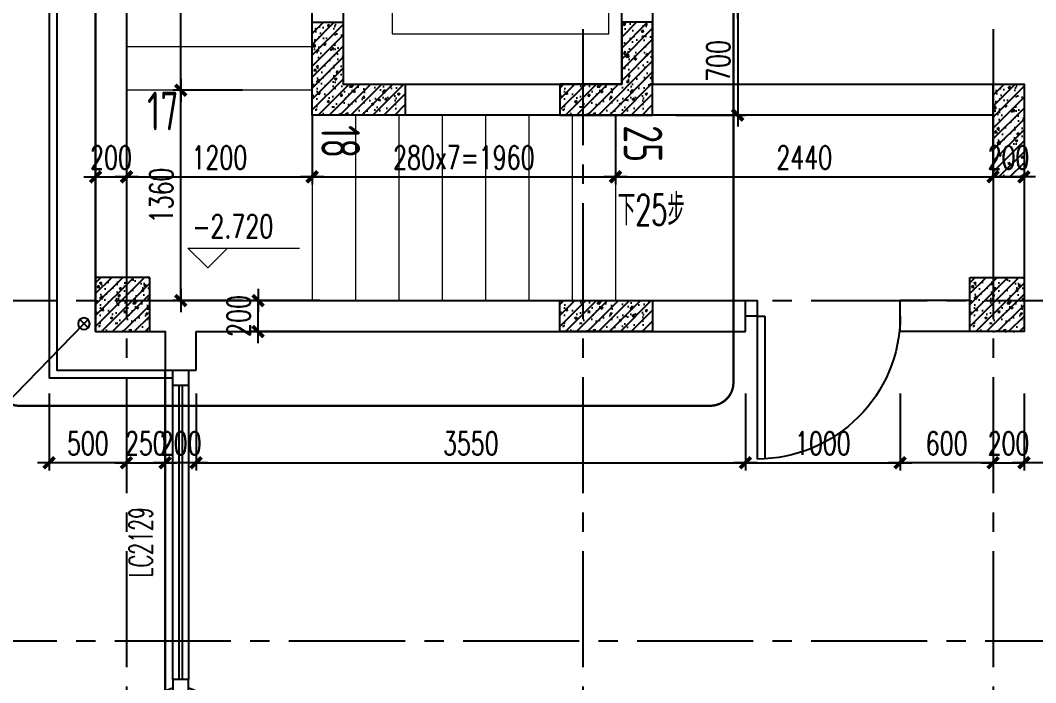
# Model space of a CAD drawing. Extents: x -395226 to -176901, y -140672 to 68263.
# Drawn here: x -328906 to -322344, y 45049 to 49332 of the extents above; entities that cross this region are included whole.
import ezdxf
from ezdxf.enums import TextEntityAlignment as Align

# ---------------------------------------------------------------- set-up
doc = ezdxf.new("R2010")
doc.units = 0
doc.header["$LTSCALE"] = 1000
doc.header["$MEASUREMENT"] = 0
for name, pattern in [('ACAD_ISO08W100', [36, 24, -3, 6, -3]), ('HIDDEN', [0.375, 0.25, -0.125]), ('Plans$0$CENTER2', [1.125, 0.75, -0.125, 0.125, -0.125])]:
    doc.linetypes.add(name, pattern=pattern)
doc.layers.get('0').update_dxf_attribs({"linetype": 'CONTINUOUS'})
doc.layers.get('Defpoints').update_dxf_attribs({"linetype": 'CONTINUOUS'})
for name, color, linetype in [('A-COLUMN', 1, 'CONTINUOUS'), ('A-COLUMN-hatch', 252, 'CONTINUOUS'), ('A-DIM', 201, 'CONTINUOUS'), ('A-DOTE', 8, 'ACAD_ISO08W100'), ('A-FIN-GRAN', 34, 'CONTINUOUS'), ('A-LINE', 8, 'CONTINUOUS'), ('A-NOTE', 150, 'CONTINUOUS'), ('A-RAIN', 6, 'CONTINUOUS'), ('A-TEXT-CN', 31, 'CONTINUOUS'), ('A-WALL', 2, 'CONTINUOUS'), ('A-WINDOW', 4, 'CONTINUOUS'), ('A-WINDOW-TEXT', 93, 'CONTINUOUS'), ('Plans$0$Grid', 9, 'Plans$0$CENTER2')]:
    doc.layers.add(name, color=color, linetype=linetype)
doc.layers.add('A-LEVEL', color=135, linetype='CONTINUOUS', lineweight=0)
doc.layers.add('A-STAIR', color=30, linetype='CONTINUOUS', lineweight=0)
doc.styles.add('_HZTXT', font='tjromans.shx', dxfattribs={"width": 0.7, "bigfont": 'tjhztxt.shx'})
doc.styles.add('DIM_FONT', font='SIMPLEX', dxfattribs={"width": 0.7, "bigfont": 'GBCBIG'})
doc.styles.add('PRC-S', font='tjromans.shx', dxfattribs={"width": 0.7, "bigfont": 'tjhztxt.shx'})
doc.styles.get("Standard").update_dxf_attribs({"font": 'GBENOR', "bigfont": 'GBCBIG'})
doc.styles.add('TJHZTXT', font='tjromans.shx', dxfattribs={"width": 0.8, "bigfont": 'tjhztxt.shx'})
doc.styles.add('zjz', font='tjromans.shx', dxfattribs={"width": 0.7, "height": 500, "bigfont": 'tjhztxt.shx'})
doc.dimstyles.new('DIM100', dxfattribs={"dimscale": 100, "dimtxt": 3, "dimasz": 0.01, "dimexe": 1, "dimexo": 1, "dimgap": 1, "dimtad": 1, "dimdec": 0, "dimzin": 0, "dimdsep": 46, "dimtxsty": 'DIM_FONT', "dimblk1": '_DIMX', "dimblk2": '_DIMX', "dimsah": 1, "dimcen": 0.01, "dimclrd": 256, "dimclre": 256, "dimclrt": 7, "dimadec": 0, "dimazin": 0, "dimtfac": 1, "dimtdec": 0, "dimtix": 1, "dimtmove": 2, "dimatfit": 3, "dimldrblk": '_DIMX', "dimfxl": 0, "dimtolj": 1, "dimtzin": 5, "dimarcsym": 0})

# ---------------------------------------------------------------- blocks, each defined once
blk = doc.blocks.new('Grid')
at = {"layer": 'Plans$0$Grid', "color": 8}
for p, q in [((-22498.22963262349, 23319.99999610754), (-22498.22963262349, -15380.00000389246)), ((-19548.22963262349, 23319.99999610754), (-19548.22963262349, -15380.00000389246)), ((-16898.22963262349, 23319.99999610754), (-16898.22963262349, -15380.00000389246)), ((-28198.22963262349, 11439.99999610754), (8601.770367376506, 11439.99999610754)), ((-28198.22963262349, 9239.999996107537), (8601.770367376506, 9239.999996107537))]:
    blk.add_line(p, q, dxfattribs=at)
blk = doc.blocks.new('A$C27EA7CCC')
at = {"layer": 'A-LEVEL', "linetype": 'ByBlock'}
blk.add_lwpolyline([(1018.234708527627, 509.1178301798936), (509.1178260549204, 0.0009477071580477059), (0.0009435822139494121, 509.1178301798936), (2880.000943663646, 509.1178301798936)], dxfattribs=at)
at = {"layer": 'A-LEVEL', "style": 'zjz', "width": 0.7}
for tag, p in [('-6.000（建筑）', (3635.411589277443, 1345.731099795958)), ('-6.300（结构）', (3635.411589277443, 644.9960012989468))]:
    blk.add_attdef(tag, text='', height=600, dxfattribs=at).set_placement(p, align=Align.RIGHT)
blk = doc.blocks.new('_DIMX')
blk.add_line((-150, 0), (150, 0))
at = {"const_width": 50}
blk.add_lwpolyline([(-70, -70), (70, 70)], dxfattribs=at)
blk = doc.blocks.new('*D285')
at = {"layer": 'A-DIM', "lineweight": -2}
for p, q in [((-327769.5293748602, 46919.81241079539), (-327769.5293748602, 46421.19902940954)), ((-324219.5293748602, 46919.81241079546), (-324219.5293748602, 46421.19902940954)), ((-327769.0293748602, 46471.19902940954), (-324220.0293748602, 46471.19902940954))]:
    blk.add_line(p, q, dxfattribs=at)
at = {"layer": 'Defpoints', "color": 0}
for p in [(-327769.5293748602, 46969.81241079539), (-324219.5293748602, 46969.81241079546), (-324219.5293748602, 46471.19902940954)]:
    blk.add_point(p, dxfattribs=at)
at = {"layer": 'A-DIM', "lineweight": -2, "xscale": 0.5, "yscale": 0.5, "zscale": 0.5, "rotation": 180}
blk.add_blockref('_DIMX', (-327769.5293748602, 46471.19902940954), dxfattribs=at)
at = {"layer": 'A-DIM', "lineweight": -2, "xscale": 0.5, "yscale": 0.5, "zscale": 0.5}
blk.add_blockref('_DIMX', (-324219.5293748602, 46471.19902940954), dxfattribs=at)
at = {"layer": 'A-DIM', "insert": (-325994.5293748602, 46596.19902940954), "char_height": 150, "attachment_point": 5, "style": 'DIM_FONT'}
blk.add_mtext('\\A1;3550', dxfattribs=at)
blk = doc.blocks.new('*D255')
at = {"layer": 'A-DIM', "lineweight": -2}
for p, q in [((-324219.5293748602, 46919.81241079541), (-324219.5293748602, 46421.19902940954)), ((-323219.5293748602, 46919.81241079533), (-323219.5293748602, 46421.19902940954)), ((-324219.0293748602, 46471.19902940954), (-323220.0293748602, 46471.19902940954))]:
    blk.add_line(p, q, dxfattribs=at)
at = {"layer": 'Defpoints', "color": 0}
for p in [(-324219.5293748602, 46969.81241079541), (-323219.5293748602, 46969.81241079533), (-323219.5293748602, 46471.19902940954)]:
    blk.add_point(p, dxfattribs=at)
at = {"layer": 'A-DIM', "lineweight": -2, "xscale": 0.5, "yscale": 0.5, "zscale": 0.5, "rotation": 180}
blk.add_blockref('_DIMX', (-324219.5293748602, 46471.19902940954), dxfattribs=at)
at = {"layer": 'A-DIM', "lineweight": -2, "xscale": 0.5, "yscale": 0.5, "zscale": 0.5}
blk.add_blockref('_DIMX', (-323219.5293748602, 46471.19902940954), dxfattribs=at)
at = {"layer": 'A-DIM', "insert": (-323719.5293748602, 46596.19902940954), "char_height": 150, "attachment_point": 5, "style": 'DIM_FONT'}
blk.add_mtext('\\A1;1000', dxfattribs=at)
blk = doc.blocks.new('*D286')
at = {"layer": 'A-DIM', "lineweight": -2}
for p, q in [((-322619.5293748632, 46919.81241079535), (-322619.5293748632, 46421.19902940954)), ((-322419.5293748601, 46919.81241079533), (-322419.5293748601, 46421.19902940954)), ((-322620.0293748632, 46471.19902940954), (-322620.5293748632, 46471.19902940954)), ((-322619.5293748632, 46471.19902940954), (-322419.5293748601, 46471.19902940954)), ((-322419.0293748601, 46471.19902940954), (-322418.5293748601, 46471.19902940954))]:
    blk.add_line(p, q, dxfattribs=at)
at = {"layer": 'Defpoints', "color": 0}
for p in [(-322619.5293748632, 46969.81241079535), (-322419.5293748601, 46969.81241079533), (-322419.5293748601, 46471.19902940954)]:
    blk.add_point(p, dxfattribs=at)
at = {"layer": 'A-DIM', "lineweight": -2, "xscale": 0.5, "yscale": 0.5, "zscale": 0.5}
blk.add_blockref('_DIMX', (-322619.5293748632, 46471.19902940954), dxfattribs=at)
at = {"layer": 'A-DIM', "lineweight": -2, "xscale": 0.5, "yscale": 0.5, "zscale": 0.5, "rotation": 180}
blk.add_blockref('_DIMX', (-322419.5293748601, 46471.19902940954), dxfattribs=at)
at = {"layer": 'A-DIM', "insert": (-322519.5293748616, 46596.19902940954), "char_height": 150, "attachment_point": 5, "style": 'DIM_FONT'}
blk.add_mtext('\\A1;200', dxfattribs=at)
blk = doc.blocks.new('*D89')
at = {"layer": 'A-DIM', "lineweight": -2}
for p, q in [((-322619.5293752524, 48719.81240996199), (-322619.5293752524, 48269.81241092358)), ((-322419.5293748587, 48719.81241015815), (-322419.5293748587, 48269.81241092358)), ((-322620.0293752524, 48319.81241092358), (-322620.5293752524, 48319.81241092358)), ((-322619.5293752524, 48319.81241092358), (-322419.5293748587, 48319.81241092358)), ((-322419.0293748587, 48319.81241092358), (-322418.5293748587, 48319.81241092358))]:
    blk.add_line(p, q, dxfattribs=at)
at = {"layer": 'Defpoints', "color": 0}
for p in [(-322619.5293752524, 48769.81240996199), (-322419.5293748587, 48769.81241015815), (-322419.5293748587, 48319.81241092358)]:
    blk.add_point(p, dxfattribs=at)
at = {"layer": 'A-DIM', "lineweight": -2, "xscale": 0.5, "yscale": 0.5, "zscale": 0.5}
blk.add_blockref('_DIMX', (-322619.5293752524, 48319.81241092358), dxfattribs=at)
at = {"layer": 'A-DIM', "lineweight": -2, "xscale": 0.5, "yscale": 0.5, "zscale": 0.5, "rotation": 180}
blk.add_blockref('_DIMX', (-322419.5293748587, 48319.81241092358), dxfattribs=at)
at = {"layer": 'A-DIM', "insert": (-322519.5293750555, 48444.81241092358), "char_height": 150, "attachment_point": 5, "style": 'DIM_FONT'}
blk.add_mtext('\\A1;200', dxfattribs=at)
blk = doc.blocks.new('*D83')
at = {"layer": 'A-DIM', "lineweight": -2}
for p, q in [((-325059.5293752381, 48719.81241015815), (-325059.5293752381, 48269.81241092358)), ((-322619.5293752524, 48719.81240996199), (-322619.5293752524, 48269.81241092358)), ((-325059.0293752381, 48319.81241092358), (-322620.0293752524, 48319.81241092358))]:
    blk.add_line(p, q, dxfattribs=at)
at = {"layer": 'Defpoints', "color": 0}
for p in [(-325059.5293752381, 48769.81241015815), (-322619.5293752524, 48769.81240996199), (-322619.5293752524, 48319.81241092358)]:
    blk.add_point(p, dxfattribs=at)
at = {"layer": 'A-DIM', "lineweight": -2, "xscale": 0.5, "yscale": 0.5, "zscale": 0.5, "rotation": 180}
blk.add_blockref('_DIMX', (-325059.5293752381, 48319.81241092358), dxfattribs=at)
at = {"layer": 'A-DIM', "lineweight": -2, "xscale": 0.5, "yscale": 0.5, "zscale": 0.5}
blk.add_blockref('_DIMX', (-322619.5293752524, 48319.81241092358), dxfattribs=at)
at = {"layer": 'A-DIM', "insert": (-323839.5293752452, 48444.81241092358), "char_height": 150, "attachment_point": 5, "style": 'DIM_FONT'}
blk.add_mtext('\\A1;2440', dxfattribs=at)
blk = doc.blocks.new('*D82')
at = {"layer": 'A-DIM', "lineweight": -2}
for p, q in [((-327019.5293748585, 48719.81241015815), (-327019.5293748585, 48269.81241092358)), ((-325059.5293752381, 48719.81241015803), (-325059.5293752381, 48269.81241092358)), ((-327019.0293748585, 48319.81241092358), (-325060.0293752381, 48319.81241092358))]:
    blk.add_line(p, q, dxfattribs=at)
at = {"layer": 'Defpoints', "color": 0}
for p in [(-327019.5293748585, 48769.81241015815), (-325059.5293752381, 48769.81241015803), (-325059.5293752381, 48319.81241092358)]:
    blk.add_point(p, dxfattribs=at)
at = {"layer": 'A-DIM', "lineweight": -2, "xscale": 0.5, "yscale": 0.5, "zscale": 0.5, "rotation": 180}
blk.add_blockref('_DIMX', (-327019.5293748585, 48319.81241092358), dxfattribs=at)
at = {"layer": 'A-DIM', "lineweight": -2, "xscale": 0.5, "yscale": 0.5, "zscale": 0.5}
blk.add_blockref('_DIMX', (-325059.5293752381, 48319.81241092358), dxfattribs=at)
at = {"layer": 'A-DIM', "insert": (-326039.5293750483, 48444.81241092358), "char_height": 150, "attachment_point": 5, "style": 'DIM_FONT'}
blk.add_mtext('\\A1;280x7=1960', dxfattribs=at)
blk = doc.blocks.new('*D90')
at = {"layer": 'A-DIM', "lineweight": -2}
for p, q in [((-328219.5293748616, 48719.81241015815), (-328219.5293748616, 48269.81241092358)), ((-327019.5293748585, 48719.81241015815), (-327019.5293748585, 48269.81241092358)), ((-328219.0293748616, 48319.81241092358), (-327020.0293748585, 48319.81241092358))]:
    blk.add_line(p, q, dxfattribs=at)
at = {"layer": 'Defpoints', "color": 0}
for p in [(-328219.5293748616, 48769.81241015815), (-327019.5293748585, 48769.81241015815), (-327019.5293748585, 48319.81241092358)]:
    blk.add_point(p, dxfattribs=at)
at = {"layer": 'A-DIM', "lineweight": -2, "xscale": 0.5, "yscale": 0.5, "zscale": 0.5, "rotation": 180}
blk.add_blockref('_DIMX', (-328219.5293748616, 48319.81241092358), dxfattribs=at)
at = {"layer": 'A-DIM', "lineweight": -2, "xscale": 0.5, "yscale": 0.5, "zscale": 0.5}
blk.add_blockref('_DIMX', (-327019.5293748585, 48319.81241092358), dxfattribs=at)
at = {"layer": 'A-DIM', "insert": (-327619.5293748601, 48444.81241092358), "char_height": 150, "attachment_point": 5, "style": 'DIM_FONT'}
blk.add_mtext('\\A1;1200', dxfattribs=at)
blk = doc.blocks.new('*D91')
at = {"layer": 'A-DIM', "lineweight": -2}
for p, q in [((-328419.5293748601, 48719.81241015815), (-328419.5293748601, 48269.81241092358)), ((-328219.5293748616, 48719.81241015815), (-328219.5293748616, 48269.81241092358)), ((-328420.0293748601, 48319.81241092358), (-328420.5293748601, 48319.81241092358)), ((-328419.5293748601, 48319.81241092358), (-328219.5293748616, 48319.81241092358)), ((-328219.0293748616, 48319.81241092358), (-328218.5293748616, 48319.81241092358))]:
    blk.add_line(p, q, dxfattribs=at)
at = {"layer": 'Defpoints', "color": 0}
for p in [(-328419.5293748601, 48769.81241015815), (-328219.5293748616, 48769.81241015815), (-328219.5293748616, 48319.81241092358)]:
    blk.add_point(p, dxfattribs=at)
at = {"layer": 'A-DIM', "lineweight": -2, "xscale": 0.5, "yscale": 0.5, "zscale": 0.5}
blk.add_blockref('_DIMX', (-328419.5293748601, 48319.81241092358), dxfattribs=at)
at = {"layer": 'A-DIM', "lineweight": -2, "xscale": 0.5, "yscale": 0.5, "zscale": 0.5, "rotation": 180}
blk.add_blockref('_DIMX', (-328219.5293748616, 48319.81241092358), dxfattribs=at)
at = {"layer": 'A-DIM', "insert": (-328319.5293748608, 48444.81241092358), "char_height": 150, "attachment_point": 5, "style": 'DIM_FONT'}
blk.add_mtext('\\A1;200', dxfattribs=at)
blk = doc.blocks.new('*D293')
at = {"layer": 'A-DIM', "lineweight": -2}
for p, q in [((-324669.5293748602, 49419.81241092428), (-324219.5293748602, 49419.81241092428)), ((-324269.5293748602, 49419.31241092428), (-324269.5293748602, 48720.31241092451)), ((-324669.5293748602, 48719.81241092451), (-324219.5293748602, 48719.81241092451))]:
    blk.add_line(p, q, dxfattribs=at)
at = {"layer": 'Defpoints', "color": 0}
for p in [(-324719.5293748602, 49419.81241092428), (-324719.5293748602, 48719.81241092451), (-324269.5293748602, 48719.81241092451)]:
    blk.add_point(p, dxfattribs=at)
at = {"layer": 'A-DIM', "lineweight": -2, "xscale": 0.5, "yscale": 0.5, "zscale": 0.5}
for p, rotation in [((-324269.5293748602, 49419.81241092428), 90), ((-324269.5293748602, 48719.81241092451), 270)]:
    blk.add_blockref('_DIMX', p, dxfattribs=dict(at, rotation=rotation))
at = {"layer": 'A-DIM', "insert": (-324394.5293748602, 49069.81241092434), "char_height": 150, "attachment_point": 5, "rotation": 90, "style": 'DIM_FONT'}
blk.add_mtext('\\A1;700', dxfattribs=at)
blk = doc.blocks.new('*D86')
at = {"layer": 'A-DIM', "lineweight": -2}
for p, q in [((-327469.5293756256, 51119.8124083048), (-327919.5293748602, 51119.8124083048)), ((-327869.5293748602, 48880.31240976936), (-327869.5293748602, 51119.3124083048)), ((-327469.5293726964, 48879.81240976936), (-327919.5293748602, 48879.81240976936))]:
    blk.add_line(p, q, dxfattribs=at)
at = {"layer": 'Defpoints', "color": 0}
for p in [(-327869.5293748602, 51119.8124083048), (-327419.5293756256, 51119.8124083048), (-327419.5293726964, 48879.81240976936)]:
    blk.add_point(p, dxfattribs=at)
at = {"layer": 'A-DIM', "lineweight": -2, "xscale": 0.5, "yscale": 0.5, "zscale": 0.5}
for p, rotation in [((-327869.5293748602, 51119.8124083048), 90), ((-327869.5293748602, 48879.81240976936), 270)]:
    blk.add_blockref('_DIMX', p, dxfattribs=dict(at, rotation=rotation))
at = {"layer": 'A-DIM', "insert": (-327994.5293748602, 49999.81240903703), "char_height": 150, "attachment_point": 5, "rotation": 90, "style": 'DIM_FONT'}
blk.add_mtext('\\A1;280x8=2240', dxfattribs=at)
blk = doc.blocks.new('RAIN PIPE@100x100')
for p, q in [((-26.51650429448637, -26.51650429449728), (26.51650429448637, 26.51650429449728)), ((-26.51650429448637, 26.51650429449728), (26.51650429448637, -26.51650429449728))]:
    blk.add_line(p, q)
blk.add_circle((0, 0), 37.5)
blk = doc.blocks.new('*D256')
at = {"layer": 'A-DIM', "lineweight": -2}
for p, q in [((-323219.5293748602, 46919.81241079539), (-323219.5293748602, 46421.19902940952)), ((-322619.5293748632, 46919.81241079535), (-322619.5293748633, 46421.19902940948)), ((-322620.0293748633, 46471.19902940948), (-323219.0293748602, 46471.19902940952))]:
    blk.add_line(p, q, dxfattribs=at)
at = {"layer": 'Defpoints', "color": 0}
for p in [(-323219.5293748602, 46969.81241079539), (-322619.5293748632, 46969.81241079535), (-323219.5293748602, 46471.19902940952)]:
    blk.add_point(p, dxfattribs=at)
at = {"layer": 'A-DIM', "lineweight": -2, "xscale": 0.5, "yscale": 0.5, "zscale": 0.5}
for p, rotation in [((-323219.5293748602, 46471.19902940952), 179.9999999999959), ((-322619.5293748633, 46471.19902940948), 359.9999999999958)]:
    blk.add_blockref('_DIMX', p, dxfattribs=dict(at, rotation=rotation))
at = {"layer": 'A-DIM', "insert": (-322919.5293748617, 46596.1990294095), "char_height": 150, "attachment_point": 5, "style": 'DIM_FONT'}
blk.add_mtext('\\A1;600', dxfattribs=at)
blk = doc.blocks.new('*D297')
at = {"layer": 'A-DIM', "lineweight": -2}
for p, q in [((-327969.5293762057, 46919.81241079546), (-327969.5293762059, 46421.19902940821)), ((-327769.5293748602, 46919.81241079539), (-327769.5293748605, 46421.19902940813)), ((-327970.0293762059, 46471.19902940821), (-327970.5293762059, 46471.19902940821)), ((-327769.5293748604, 46471.19902940813), (-327969.5293762059, 46471.19902940821)), ((-327769.0293748604, 46471.19902940813), (-327768.5293748604, 46471.19902940813))]:
    blk.add_line(p, q, dxfattribs=at)
at = {"layer": 'Defpoints', "color": 0}
for p in [(-327969.5293762057, 46969.81241079546), (-327769.5293748602, 46969.81241079539), (-327969.5293762059, 46471.19902940821)]:
    blk.add_point(p, dxfattribs=at)
at = {"layer": 'A-DIM', "lineweight": -2, "xscale": 0.5, "yscale": 0.5, "zscale": 0.5}
for p, rotation in [((-327969.5293762059, 46471.19902940821), 359.9999999999791), ((-327769.5293748604, 46471.19902940813), 179.9999999999791)]:
    blk.add_blockref('_DIMX', p, dxfattribs=dict(at, rotation=rotation))
at = {"layer": 'A-DIM', "insert": (-327869.5293755331, 46596.19902940817), "char_height": 150, "attachment_point": 5, "style": 'DIM_FONT'}
blk.add_mtext('\\A1;200', dxfattribs=at)
blk = doc.blocks.new('*D298')
at = {"layer": 'A-DIM', "lineweight": -2}
for p, q in [((-328219.5293748601, 46919.81241079539), (-328219.5293748601, 46421.19902940821)), ((-327969.529376206, 46919.81241079546), (-327969.529376206, 46421.19902940821)), ((-328220.0293748601, 46471.19902940821), (-328220.5293748601, 46471.19902940821)), ((-328219.5293748601, 46471.19902940821), (-327969.529376206, 46471.19902940821)), ((-327969.029376206, 46471.19902940821), (-327968.529376206, 46471.19902940821))]:
    blk.add_line(p, q, dxfattribs=at)
at = {"layer": 'Defpoints', "color": 0}
for p in [(-328219.5293748601, 46969.81241079539), (-327969.529376206, 46969.81241079546), (-327969.529376206, 46471.19902940821)]:
    blk.add_point(p, dxfattribs=at)
at = {"layer": 'A-DIM', "lineweight": -2, "xscale": 0.5, "yscale": 0.5, "zscale": 0.5}
blk.add_blockref('_DIMX', (-328219.5293748601, 46471.19902940821), dxfattribs=at)
at = {"layer": 'A-DIM', "lineweight": -2, "xscale": 0.5, "yscale": 0.5, "zscale": 0.5, "rotation": 180}
blk.add_blockref('_DIMX', (-327969.529376206, 46471.19902940821), dxfattribs=at)
at = {"layer": 'A-DIM', "insert": (-328094.5293755331, 46596.19902940821), "char_height": 150, "attachment_point": 5, "style": 'DIM_FONT'}
blk.add_mtext('\\A1;250', dxfattribs=at)
blk = doc.blocks.new('*D299')
at = {"layer": 'A-DIM', "lineweight": -2}
for p, q in [((-328719.5293748601, 46919.81241079554), (-328719.5293748603, 46421.19902940829)), ((-328219.5293748601, 46919.81241079539), (-328219.5293748603, 46421.19902940815)), ((-328220.0293748602, 46471.19902940815), (-328719.0293748602, 46471.19902940829))]:
    blk.add_line(p, q, dxfattribs=at)
at = {"layer": 'Defpoints', "color": 0}
for p in [(-328719.5293748601, 46969.81241079554), (-328219.5293748601, 46969.81241079539), (-328719.5293748602, 46471.19902940829)]:
    blk.add_point(p, dxfattribs=at)
at = {"layer": 'A-DIM', "lineweight": -2, "xscale": 0.5, "yscale": 0.5, "zscale": 0.5}
for p, rotation in [((-328719.5293748602, 46471.19902940829), 179.9999999999833), ((-328219.5293748602, 46471.19902940815), 359.9999999999833)]:
    blk.add_blockref('_DIMX', p, dxfattribs=dict(at, rotation=rotation))
at = {"layer": 'A-DIM', "insert": (-328469.5293748602, 46596.19902940822), "char_height": 150, "attachment_point": 5, "style": 'DIM_FONT'}
blk.add_mtext('\\A1;500', dxfattribs=at)
blk = doc.blocks.new('*D300')
at = {"layer": 'A-DIM', "lineweight": -2}
for p, q in [((-322419.5293748601, 46919.81241079533), (-322419.5293748601, 46421.19902940954)), ((-320519.5163595944, 46919.81241079535), (-320519.5163595944, 46421.19902940956)), ((-320520.0163595944, 46471.19902940956), (-322419.0293748601, 46471.19902940954))]:
    blk.add_line(p, q, dxfattribs=at)
at = {"layer": 'Defpoints', "color": 0}
for p in [(-322419.5293748601, 46969.81241079533), (-320519.5163595944, 46969.81241079535), (-322419.5293748601, 46471.19902940954)]:
    blk.add_point(p, dxfattribs=at)
at = {"layer": 'A-DIM', "lineweight": -2, "xscale": 0.5, "yscale": 0.5, "zscale": 0.5, "rotation": 180.0000000000004}
blk.add_blockref('_DIMX', (-322419.5293748601, 46471.19902940954), dxfattribs=at)
at = {"layer": 'A-DIM', "lineweight": -2, "xscale": 0.5, "yscale": 0.5, "zscale": 0.5}
blk.add_blockref('_DIMX', (-320519.5163595944, 46471.19902940956), dxfattribs=at)
at = {"layer": 'A-DIM', "insert": (-321469.5228672272, 46596.19902940955), "char_height": 150, "attachment_point": 5, "style": 'DIM_FONT'}
blk.add_mtext('\\A1;1900', dxfattribs=at)
blk = doc.blocks.new('D10')
for p, q in [((75.00000000023283, 0), (74.99999999988358, 925)), ((125.0000000001164, 0), (124.9999999998254, 923.6476599997841)), ((75.00000000023283, 0), (125.0000000001164, 0))]:
    blk.add_line(p, q)
blk.add_lwpolyline([(75.00000000023283, 0), (0, 0), (0, -99.99999999976717), (75.00000000011642, -99.99999999976717)], close=True)
blk.add_arc((75.00000000023283, 0), 925, 0, 90)
blk = doc.blocks.new('dr-1000_swing')
at = {"layer": 'A-WINDOW', "xscale": -1, "rotation": 270}
blk.add_blockref('D10', (99.99999999976717, -3.783497959375381e-10), dxfattribs=at)
blk = doc.blocks.new('A$C052B07B1')
at = {"layer": 'A-FIN-GRAN'}
for start, end in [(104.477512185936, 255.522487814064), (284.477512185936, 75.52248781406404)]:
    blk.add_arc((2.728484105318785e-12, 1.818989403545856e-12), 200, start, end, dxfattribs=at)
at = {"layer": 'A-WINDOW'}
for points in [[(-49.99999999999727, 250.0000000000018), (-49.99999999999727, 150.0000000000018), (50.00000000000273, 150.0000000000018), (50.00000000000273, 250.0000000000018)], [(-49.99999999999727, -149.9999999999982), (-49.99999999999727, -249.9999999999982), (50.00000000000273, -249.9999999999982), (50.00000000000273, -149.9999999999982)]]:
    blk.add_lwpolyline(points, close=True, dxfattribs=at)
blk = doc.blocks.new('Columes')
at = {"layer": 'A-COLUMN-hatch'}
h = blk.add_hatch(dxfattribs=at)
h.set_pattern_fill('钢筋混凝土', color=256, scale=20, style=0)
h.set_pattern_definition([(45, (-12779.38219557796, 23439.99999904633), (-35.35533905932737, 35.35533905932738), []), (50, (-12779.38219557796, 23439.99999904633), (143.4520365201507, -12.55042699651902), [15, -165]), (355, (-12779.38219557796, 23439.99999904633), (-27.7502667226, 150.4384267400024), [12, -132]), (100.4514, (-12767.42785957796, 23438.95413104632), (115.7018763428043, 137.8879084121907), [12.748038, -140.2284224]), (46.18420000000001, (-12779.38219557796, 23479.99999904633), (213.4482097251289, -33.10380286580362), [22.5, -247.5]), (96.6356, (-12761.59484657796, 23477.24133764633), (186.9325411097407, 194.8235741800883), [19.1220576, -210.3426]), (351.1842, (-12779.38219557796, 23479.99999904633), (186.9323890267254, 194.8237201850649), [18, -198]), (21, (-12759.38219557796, 23469.99999904633), (119.3814104236923, -80.52377813306776), [15, -165]), (326.0000000000001, (-12759.38219557796, 23469.99999904633), (48.66306638431634, 145.0300090093706), [12, -132]), (71.4514, (-12749.43374897796, 23463.28967784633), (168.044525716298, 64.50609934199048), [12.748038, -140.2284224]), (37.50000000000001, (-12779.38219557796, 23439.99999904633), (2.431971063458134, 66.5787707662623), [0, -130.4, 0, -134, 0, -132.5]), (7.499999999999999, (-12779.38219557796, 23439.99999904633), (52.61390748842972, 78.88234237647205), [0, -76.39999999999999, 0, -127.4, 0, -50.5]), (327.5, (-12823.98219557796, 23439.99999904633), (106.7644872344818, -4.51097434687596), [0, -50, 0, -156, 0, -207]), (317.5, (-12843.98219557796, 23439.99999904633), (116.6372338684772, 20.02099646646353), [0, -65, 0, -103.6, 0, -147])])
h.paths.add_polyline_path([(-12179.38219557796, 23439.99999904633), (-12779.38219557796, 23439.99999904633), (-12779.38219557796, 24039.99999904633), (-12579.38219557796, 24039.99999904633), (-12579.38219557796, 23639.99999904633), (-12179.38219557796, 23639.99999904633)])
h = blk.add_hatch(dxfattribs=at)
h.set_pattern_fill('钢筋混凝土', color=256, scale=20, style=0)
h.set_pattern_definition([(45, (-11179.38219557796, 23439.99999904633), (-35.35533905932737, 35.35533905932738), []), (50, (-11179.38219557796, 23439.99999904633), (143.4520365201507, -12.55042699651902), [15, -165]), (355, (-11179.38219557796, 23439.99999904633), (-27.7502667226, 150.4384267400024), [12, -132]), (100.4514, (-11167.42785957796, 23438.95413104632), (115.7018763428043, 137.8879084121907), [12.748038, -140.2284224]), (46.18420000000001, (-11179.38219557796, 23479.99999904633), (213.4482097251289, -33.10380286580362), [22.5, -247.5]), (96.6356, (-11161.59484657796, 23477.24133764633), (186.9325411097407, 194.8235741800883), [19.1220576, -210.3426]), (351.1842, (-11179.38219557796, 23479.99999904633), (186.9323890267254, 194.8237201850649), [18, -198]), (21, (-11159.38219557796, 23469.99999904633), (119.3814104236923, -80.52377813306776), [15, -165]), (326.0000000000001, (-11159.38219557796, 23469.99999904633), (48.66306638431634, 145.0300090093706), [12, -132]), (71.4514, (-11149.43374897796, 23463.28967784633), (168.044525716298, 64.50609934199048), [12.748038, -140.2284224]), (37.50000000000001, (-11179.38219557796, 23439.99999904633), (2.431971063458134, 66.5787707662623), [0, -130.4, 0, -134, 0, -132.5]), (7.499999999999999, (-11179.38219557796, 23439.99999904633), (52.61390748842972, 78.88234237647205), [0, -76.39999999999999, 0, -127.4, 0, -50.5]), (327.5, (-11223.98219557796, 23439.99999904633), (106.7644872344818, -4.51097434687596), [0, -50, 0, -156, 0, -207]), (317.5, (-11243.98219557796, 23439.99999904633), (116.6372338684772, 20.02099646646353), [0, -65, 0, -103.6, 0, -147])])
h.paths.add_polyline_path([(-11179.38219557796, 23439.99999904633), (-10579.38219557796, 23439.99999904633), (-10579.38219557796, 24039.99999904633), (-10779.38219557796, 24039.99999904633), (-10779.38219557796, 23639.99999904633), (-11179.38219557796, 23639.99999904633)])
h = blk.add_hatch(dxfattribs=at)
h.set_pattern_fill('钢筋混凝土', color=256, scale=20, style=0)
h.set_pattern_definition([(45, (-8379.382195716142, 23039.99999552313), (-35.35533905932737, 35.35533905932738), []), (50, (-8379.382195716142, 23039.99999552313), (143.4520365201507, -12.55042699651902), [15, -165]), (355, (-8379.382195716142, 23039.99999552313), (-27.7502667226, 150.4384267400024), [12, -132]), (100.4514, (-8367.427859716141, 23038.95412752313), (115.7018763428043, 137.8879084121907), [12.748038, -140.2284224]), (46.18420000000001, (-8379.382195716142, 23079.99999552313), (213.4482097251289, -33.10380286580362), [22.5, -247.5]), (96.6356, (-8361.594846716142, 23077.24133412313), (186.9325411097407, 194.8235741800883), [19.1220576, -210.3426]), (351.1842, (-8379.382195716142, 23079.99999552313), (186.9323890267254, 194.8237201850649), [18, -198]), (21, (-8359.382195716142, 23069.99999552313), (119.3814104236923, -80.52377813306776), [15, -165]), (326.0000000000001, (-8359.382195716142, 23069.99999552313), (48.66306638431634, 145.0300090093706), [12, -132]), (71.4514, (-8349.433749116142, 23063.28967432313), (168.044525716298, 64.50609934199048), [12.748038, -140.2284224]), (37.50000000000001, (-8379.382195716142, 23039.99999552313), (2.431971063458134, 66.5787707662623), [0, -130.4, 0, -134, 0, -132.5]), (7.499999999999999, (-8379.382195716142, 23039.99999552313), (52.61390748842972, 78.88234237647205), [0, -76.39999999999999, 0, -127.4, 0, -50.5]), (327.5, (-8423.982195716142, 23039.99999552313), (106.7644872344818, -4.51097434687596), [0, -50, 0, -156, 0, -207]), (317.5, (-8443.982195716142, 23039.99999552313), (116.6372338684772, 20.02099646646353), [0, -65, 0, -103.6, 0, -147])])
h.paths.add_polyline_path([(-8379.382195716142, 23639.99999552313), (-8179.382198183215, 23639.99999552313), (-8179.382198183215, 23039.99999552313), (-8379.382195716142, 23039.99999552313)])
h = blk.add_hatch(dxfattribs=at)
h.set_pattern_fill('钢筋混凝土', color=256, scale=20, style=0)
h.set_pattern_definition([(45, (-14179.38219546026, 22040.00000007072), (-35.35533905932737, 35.35533905932738), []), (50, (-14179.38219546026, 22040.00000007072), (143.4520365201507, -12.55042699651902), [15, -165]), (355, (-14179.38219546026, 22040.00000007072), (-27.7502667226, 150.4384267400024), [12, -132]), (100.4514, (-14167.42785946026, 22038.95413207072), (115.7018763428043, 137.8879084121907), [12.748038, -140.2284224]), (46.18420000000001, (-14179.38219546026, 22080.00000007072), (213.4482097251289, -33.10380286580362), [22.5, -247.5]), (96.6356, (-14161.59484646026, 22077.24133867072), (186.9325411097407, 194.8235741800883), [19.1220576, -210.3426]), (351.1842, (-14179.38219546026, 22080.00000007072), (186.9323890267254, 194.8237201850649), [18, -198]), (21, (-14159.38219546026, 22070.00000007072), (119.3814104236923, -80.52377813306776), [15, -165]), (326.0000000000001, (-14159.38219546026, 22070.00000007072), (48.66306638431634, 145.0300090093706), [12, -132]), (71.4514, (-14149.43374886026, 22063.28967887072), (168.044525716298, 64.50609934199048), [12.748038, -140.2284224]), (37.50000000000001, (-14179.38219546026, 22040.00000007072), (2.431971063458134, 66.5787707662623), [0, -130.4, 0, -134, 0, -132.5]), (7.499999999999999, (-14179.38219546026, 22040.00000007072), (52.61390748842972, 78.88234237647205), [0, -76.39999999999999, 0, -127.4, 0, -50.5]), (327.5, (-14223.98219546026, 22040.00000007072), (106.7644872344818, -4.51097434687596), [0, -50, 0, -156, 0, -207]), (317.5, (-14243.98219546026, 22040.00000007072), (116.6372338684772, 20.02099646646353), [0, -65, 0, -103.6, 0, -147])])
h.paths.add_polyline_path([(-13829.38219546026, 22390.00000031602), (-14179.38219546026, 22390.00000007072), (-14179.38219521497, 22040.00000007072), (-13829.38219521497, 22040.00000031602)])
h = blk.add_hatch(dxfattribs=at)
h.set_pattern_fill('钢筋混凝土', color=256, scale=20, style=0)
h.set_pattern_definition([(45, (-8529.382195460319, 22039.99999982542), (-35.35533905932737, 35.35533905932738), []), (50, (-8529.382195460319, 22039.99999982542), (143.4520365201507, -12.55042699651902), [15, -165]), (355, (-8529.382195460319, 22039.99999982542), (-27.7502667226, 150.4384267400024), [12, -132]), (100.4514, (-8517.427859460318, 22038.95413182542), (115.7018763428043, 137.8879084121907), [12.748038, -140.2284224]), (46.18420000000001, (-8529.382195460319, 22079.99999982542), (213.4482097251289, -33.10380286580362), [22.5, -247.5]), (96.6356, (-8511.594846460319, 22077.24133842542), (186.9325411097407, 194.8235741800883), [19.1220576, -210.3426]), (351.1842, (-8529.382195460319, 22079.99999982542), (186.9323890267254, 194.8237201850649), [18, -198]), (21, (-8509.382195460319, 22069.99999982542), (119.3814104236923, -80.52377813306776), [15, -165]), (326.0000000000001, (-8509.382195460319, 22069.99999982542), (48.66306638431634, 145.0300090093706), [12, -132]), (71.4514, (-8499.43374886032, 22063.28967862542), (168.044525716298, 64.50609934199048), [12.748038, -140.2284224]), (37.50000000000001, (-8529.382195460319, 22039.99999982542), (2.431971063458134, 66.5787707662623), [0, -130.4, 0, -134, 0, -132.5]), (7.499999999999999, (-8529.382195460319, 22039.99999982542), (52.61390748842972, 78.88234237647205), [0, -76.39999999999999, 0, -127.4, 0, -50.5]), (327.5, (-8573.98219546032, 22039.99999982542), (106.7644872344818, -4.51097434687596), [0, -50, 0, -156, 0, -207]), (317.5, (-8593.98219546032, 22039.99999982542), (116.6372338684772, 20.02099646646353), [0, -65, 0, -103.6, 0, -147])])
h.paths.add_polyline_path([(-8529.382195460319, 22389.99999982542), (-8179.382195460319, 22390.00000007072), (-8179.382195214974, 22040.00000007072), (-8529.382195214974, 22039.99999982542)])
h = blk.add_hatch(dxfattribs=at)
h.set_pattern_fill('钢筋混凝土', color=256, scale=20, style=0)
h.set_pattern_definition([(45, (-11179.38219556591, 22039.99999700626), (-35.35533905932737, 35.35533905932738), []), (50, (-11179.38219556591, 22039.99999700626), (143.4520365201507, -12.55042699651902), [15, -165]), (355, (-11179.38219556591, 22039.99999700626), (-27.7502667226, 150.4384267400024), [12, -132]), (100.4514, (-11167.42785956591, 22038.95412900626), (115.7018763428043, 137.8879084121907), [12.748038, -140.2284224]), (46.18420000000001, (-11179.38219556591, 22079.99999700626), (213.4482097251289, -33.10380286580362), [22.5, -247.5]), (96.6356, (-11161.59484656591, 22077.24133560626), (186.9325411097407, 194.8235741800883), [19.1220576, -210.3426]), (351.1842, (-11179.38219556591, 22079.99999700626), (186.9323890267254, 194.8237201850649), [18, -198]), (21, (-11159.38219556591, 22069.99999700626), (119.3814104236923, -80.52377813306776), [15, -165]), (326.0000000000001, (-11159.38219556591, 22069.99999700626), (48.66306638431634, 145.0300090093706), [12, -132]), (71.4514, (-11149.43374896591, 22063.28967580626), (168.044525716298, 64.50609934199048), [12.748038, -140.2284224]), (37.50000000000001, (-11179.38219556591, 22039.99999700626), (2.431971063458134, 66.5787707662623), [0, -130.4, 0, -134, 0, -132.5]), (7.499999999999999, (-11179.38219556591, 22039.99999700626), (52.61390748842972, 78.88234237647205), [0, -76.39999999999999, 0, -127.4, 0, -50.5]), (327.5, (-11223.98219556591, 22039.99999700626), (106.7644872344818, -4.51097434687596), [0, -50, 0, -156, 0, -207]), (317.5, (-11243.98219556591, 22039.99999700626), (116.6372338684772, 20.02099646646353), [0, -65, 0, -103.6, 0, -147])])
h.paths.add_polyline_path([(-11179.38219556591, 22039.99999700626), (-11179.38219556591, 22239.99999453919), (-10579.38219556591, 22239.99999453919), (-10579.38219556591, 22039.99999700626)])
for points in [[(-12179.38219557796, 23439.99999904633), (-12779.38219557796, 23439.99999904633), (-12779.38219557796, 24039.99999904633), (-12579.38219557796, 24039.99999904633), (-12579.38219557796, 23639.99999904633), (-12179.38219557796, 23639.99999904633)], [(-11179.38219557796, 23439.99999904633), (-10579.38219557796, 23439.99999904633), (-10579.38219557796, 24039.99999904633), (-10779.38219557796, 24039.99999904633), (-10779.38219557796, 23639.99999904633), (-11179.38219557796, 23639.99999904633)], [(-8379.382195716142, 23639.99999552313), (-8179.382198183215, 23639.99999552313), (-8179.382198183215, 23039.99999552313), (-8379.382195716142, 23039.99999552313)], [(-13829.38219546026, 22390.00000031602), (-14179.38219546026, 22390.00000007072), (-14179.38219521497, 22040.00000007072), (-13829.38219521497, 22040.00000031602)], [(-8529.382195460319, 22389.99999982542), (-8179.382195460319, 22390.00000007072), (-8179.382195214974, 22040.00000007072), (-8529.382195214974, 22039.99999982542)], [(-11179.38219556591, 22039.99999700626), (-11179.38219556591, 22239.99999453919), (-10579.38219556591, 22239.99999453919), (-10579.38219556591, 22039.99999700626)]]:
    blk.add_lwpolyline(points, close=True)
blk = doc.blocks.new('*D88')
at = {"layer": 'A-DIM', "lineweight": -2}
for p, q in [((-326969.5293748601, 47519.81241421063), (-327419.5293748602, 47519.81241421063)), ((-327369.5293748602, 47520.31241421063), (-327369.5293748602, 47520.81241421063)), ((-327369.5293748602, 47319.81241010454), (-327369.5293748602, 47519.81241421063)), ((-326969.5293748601, 47319.81241010454), (-327419.5293748602, 47319.81241010454)), ((-327369.5293748602, 47319.31241010454), (-327369.5293748602, 47318.81241010454))]:
    blk.add_line(p, q, dxfattribs=at)
at = {"layer": 'Defpoints', "color": 0}
for p in [(-327369.5293748602, 47519.81241421063), (-326919.5293748601, 47519.81241421063), (-326919.5293748601, 47319.81241010454)]:
    blk.add_point(p, dxfattribs=at)
at = {"layer": 'A-DIM', "lineweight": -2, "xscale": 0.5, "yscale": 0.5, "zscale": 0.5}
for p, rotation in [((-327369.5293748602, 47519.81241421063), 270), ((-327369.5293748602, 47319.81241010454), 90)]:
    blk.add_blockref('_DIMX', p, dxfattribs=dict(at, rotation=rotation))
at = {"layer": 'A-DIM', "insert": (-327494.5293748602, 47419.81241215753), "char_height": 150, "attachment_point": 5, "rotation": 90, "style": 'DIM_FONT'}
blk.add_mtext('\\A1;200', dxfattribs=at)
blk = doc.blocks.new('*D87')
at = {"layer": 'A-DIM', "lineweight": -2}
for p, q in [((-327469.5293756256, 48879.81240976936), (-327919.5293748602, 48879.81240976936)), ((-327869.5293748602, 47520.31240980745), (-327869.5293748602, 48879.31240976936)), ((-327469.5293726964, 47519.81240980745), (-327919.5293748602, 47519.81240980745))]:
    blk.add_line(p, q, dxfattribs=at)
at = {"layer": 'Defpoints', "color": 0}
for p in [(-327869.5293748602, 48879.81240976936), (-327419.5293756256, 48879.81240976936), (-327419.5293726964, 47519.81240980745)]:
    blk.add_point(p, dxfattribs=at)
at = {"layer": 'A-DIM', "lineweight": -2, "xscale": 0.5, "yscale": 0.5, "zscale": 0.5}
for p, rotation in [((-327869.5293748602, 48879.81240976936), 90), ((-327869.5293748602, 47519.81240980745), 270)]:
    blk.add_blockref('_DIMX', p, dxfattribs=dict(at, rotation=rotation))
at = {"layer": 'A-DIM', "insert": (-327994.5293748602, 48199.81240978836), "char_height": 150, "attachment_point": 5, "rotation": 90, "style": 'DIM_FONT'}
blk.add_mtext('\\A1;1360', dxfattribs=at)

msp = doc.modelspace()

# ---------------------------------------------------------------- linework, layer by layer
at = {"layer": 'A-FIN-GRAN'}
for points in [[(-328419.5293748601, 52619.81241092428), (-328719.5293748601, 52619.81241092428), (-328719.5293748601, 47019.81241092428), (-327919.5293748601, 47019.81241092428)], [(-328419.5293748601, 52569.81241092428), (-328669.5293748601, 52569.81241092428), (-328669.5293748601, 47069.81241092428), (-327969.5293748601, 47069.81241092428)]]:
    msp.add_lwpolyline(points, dxfattribs=at)
at = {"layer": 'A-LINE'}
msp.add_line((-327969.5293812873, 44993.01749055591), (-327969.5293812873, 47069.81241092428), dxfattribs=at)
at = {"layer": 'A-NOTE', "linetype": 'HIDDEN', "ltscale": 0.5, "const_width": 15}
msp.add_lwpolyline([(-324297.4269323355, 52813.36339483572), (-324297.4269323057, 46989.48567915788, -0.414213562373095), (-324447.4269323057, 46839.48567912808), (-328912.5945496361, 46839.48567907592, -0.4142135623689536), (-329062.5945495765, 46989.48567909827), (-329062.5945496063, 52813.36339483572, -0.414213562373095), (-328912.5945496361, 52963.36339485807), (-324447.4269323057, 52963.36339485807, -0.414213562373095)], format="xyb", close=True, dxfattribs=at)
at = {"layer": 'A-NOTE'}
msp.add_lwpolyline([(-330107.0674199415, 46685.13033662473), (-329160.8182723543, 46685.13033660738), (-328494.5293748664, 47369.8124109301)], dxfattribs=at)
at = {"layer": 'A-STAIR'}
for p, q in [((-327019.5293751806, 49159.8124099001), (-328219.5293752297, 49159.81240833092)), ((-327019.5293748144, 48879.8124099001), (-328219.5293752297, 48879.81240833091)), ((-327019.5293748602, 48719.81241092451), (-327019.5293748602, 47519.81240980745)), ((-326739.5293748602, 48719.81241092451), (-326739.5293748602, 47519.81240980745)), ((-326459.5293748602, 48719.81241092451), (-326459.5293748602, 47519.81240980745)), ((-326179.5293748592, 48719.8124116804), (-326179.5293748592, 47519.81240980745)), ((-325899.5293748602, 48719.8124116804), (-325899.5293748602, 47519.81240980745)), ((-325619.5293748611, 48719.8124116804), (-325619.5293748611, 47519.81240980745)), ((-325339.5293748611, 48719.8124116804), (-325339.5293748611, 47519.81240980745)), ((-325059.5293752381, 48719.81241161781), (-325059.5293752381, 47519.81240980745))]:
    msp.add_line(p, q, dxfattribs=at)
msp.add_lwpolyline([(-325101.9850637439, 50594.81241092428), (-326501.9850637439, 50594.81241092428), (-326501.9850637439, 49244.81241092428), (-325101.9850637439, 49244.81241092428), (-325101.9850637439, 50594.81241092428)], dxfattribs=at)
at = {"layer": 'A-TEXT-CN', "linetype": 'Continuous', "lineweight": 13}
msp.add_lwpolyline([(-325059.5293748611, 48119.81241071264, 0, 0, 0), (-327569.5293748602, 48119.81241071264, 0, 0, 0), (-327569.5293748585, 51694.81241130824, 0, 0, 0), (-326904.529374859, 51694.81241130824, 80, 0, 0), (-326604.529374859, 51694.81241130824, 0, 0, 0)], format="xyseb", dxfattribs=at)
at = {"layer": 'A-WALL'}
for p, q in [((-328419.5293748602, 47319.81241092265), (-328419.5293748602, 52619.81240314363)), ((-328219.5293748602, 52169.81241181637), (-328219.5293748602, 47669.8124116918)), ((-327019.5293748601, 48719.81241092451), (-327019.5293748601, 51119.81241092451)), ((-326819.5293748601, 50919.81241092451), (-326819.5293748601, 48919.81241092451)), ((-325019.5293748602, 48919.81241092451), (-325019.5293748602, 49419.81241092428)), ((-324819.5293748602, 49419.81241092428), (-324819.5293748602, 48919.81241037695)), ((-326819.5293748601, 48919.81241092451), (-325019.5293752232, 48919.81241092451)), ((-324819.5293752232, 48919.81241092451), (-322419.5293748601, 48919.81241092451)), ((-322419.5293748601, 48919.81241092451), (-322419.5293748601, 47319.81241092265)), ((-322619.5293748601, 48719.8124109245), (-327019.5293748601, 48719.81241092451)), ((-324819.5293748602, 48724.07104919292), (-324819.5293748602, 48719.81241092451)), ((-322619.5293748601, 48719.8124109245), (-322619.5293748601, 47669.8124116918)), ((-328069.5293748635, 47519.81241092451), (-324219.5293748602, 47519.81241092451)), ((-324219.5293748602, 47319.81241092451), (-324219.5293748602, 47519.81241092451)), ((-322769.5293748567, 47519.81241092451), (-323219.5293748601, 47519.81241092451)), ((-323219.5293748601, 47319.81241092451), (-323219.5293748601, 47519.81241092451)), ((-328419.5293748602, 47319.81241092451), (-327969.5293748602, 47319.81241092453)), ((-327969.5293748602, 47319.81241092451), (-327969.5293748602, 47069.81241092451)), ((-327769.5293748601, 47319.81241092451), (-324219.5293748602, 47319.81241092451)), ((-327769.5293748602, 47069.81241092451), (-327769.5293748602, 47319.81241353932)), ((-322419.5293748601, 47319.81241092451), (-323219.5293748601, 47319.81241092451)), ((-327969.5293748602, 47069.81241092451), (-327769.5293748602, 47069.81241092451))]:
    msp.add_line(p, q, dxfattribs=at)
at = {"layer": 'A-WINDOW'}
for p, q in [((-327919.5293812873, 45069.8124098852), (-327919.5293812873, 46969.81241092451)), ((-327879.52938052, 45069.8124098852), (-327879.52938052, 46969.81241092451)), ((-327859.5293805195, 46969.81241092451), (-327859.5293805195, 45069.8124098852)), ((-327819.5293803831, 46969.81241092451), (-327819.529381138, 45069.8124098852))]:
    msp.add_line(p, q, dxfattribs=at)
msp.add_lwpolyline([(-327819.5293748602, 47069.81241092451), (-327819.5293748602, 46969.81241092451), (-327919.5293748602, 46969.81241092451), (-327919.5293748602, 47069.81241092451)], dxfattribs=at)
at = {"layer": 'Defpoints', "color": 6}
msp.add_lwpolyline([(-312269.5293752297, 52319.81240980745), (-316669.5293752296, 52319.81240980593), (-316669.5293752296, 51119.81240980593), (-322419.5293748601, 51119.81240631263), (-322419.5293748601, 55719.81241092428), (-328419.5293728701, 55719.81240643798), (-328419.5293748602, 47319.81241092451), (-327969.5293748602, 47319.81241092451), (-327969.5293752297, 25179.81240980745)], dxfattribs=at)

# ---------------------------------------------------------------- block references
at = {"layer": 'A-COLUMN'}
msp.add_blockref('Columes', (-314240.1471796452, 25279.81241085379), dxfattribs=at)
at = {"layer": 'A-DOTE'}
msp.add_blockref('Grid', (-305721.2997426062, 36079.81241369991), dxfattribs=at)
at = {"layer": 'A-LEVEL', "linetype": 'ByBlock'}
ref = msp.add_blockref('A$C27EA7CCC', (-327822.2261420563, 47732.24709672213), dxfattribs=dict(at, xscale=0.25, yscale=0.25, zscale=0.25))
ref.add_attrib('-6.000（建筑）', '-2.720', dxfattribs={"height": 150, "style": 'TJHZTXT', "width": 0.7}).set_placement((-327271.6950279168, 47924.65446063317), align=Align.RIGHT)
at = {"layer": 'A-LINE', "rotation": 180}
msp.add_blockref('A$C052B07B1', (-327869.529381138, 44819.81240988521), dxfattribs=at)
at = {"layer": 'A-RAIN', "xscale": -1, "rotation": 90}
msp.add_blockref('RAIN PIPE@100x100', (-328494.5293748595, 47369.81241092614), dxfattribs=at)
at = {"layer": 'A-WINDOW', "ltscale": 15, "rotation": 270}
msp.add_blockref('dr-1000_swing', (-324219.5293731716, 47519.8124155964), dxfattribs=at)

# ---------------------------------------------------------------- texts
at = {"layer": 'A-TEXT-CN', "color": 6, "width": 0.8}
msp.add_text('17', height=250, dxfattribs=at).set_placement((-328086.3715837466, 48620.81126539045))
for s, p in [('18', (-326961.0400669945, 48654.17101870598)), ('25', (-325006.6985546884, 48654.17101665719))]:
    msp.add_text(s, height=250, rotation=270, dxfattribs=at).set_placement(p)
at = {"layer": 'A-TEXT-CN', "linetype": 'Continuous', "lineweight": 13, "style": 'PRC-S', "width": 0.6}
msp.add_text('下25步', height=200, dxfattribs=at).set_placement((-325044.7924943541, 48006.68710263877))
at = {"layer": 'A-WINDOW-TEXT', "style": '_HZTXT', "oblique": 0.6, "width": 0.6}
msp.add_text('LC2129', height=150, rotation=90, dxfattribs=at).set_placement((-328052.0983475277, 45728.37401283928))

# ---------------------------------------------------------------- dimensions: what is measured, and where the dimension line sits
at = {"layer": 'A-DIM'}
for p1, p2, distance, text, picture, middle in [((-327419.5293726964, 48879.81240976936), (-327419.5293756256, 51119.8124083048), 449.99999923462747, '280x8=2240', '*D86', (-327994.5293748602, 49999.81240903703)), ((-327019.5293748585, 48769.81241015815), (-325059.5293752381, 48769.81241015803), -449.99999923445284, '280x7=1960', '*D82', (-326039.5293750483, 48444.81241092358))]:
    dim = msp.add_aligned_dim(p1=p1, p2=p2, distance=distance, text=text, dimstyle='DIM100', override={"dimscale": 50, "dimclrt": 256}, dxfattribs=at)
    dim.commit()
    dim.dimension.update_dxf_attribs({"geometry": picture, "text_midpoint": middle})
for p1, p2, distance, picture, middle in [((-324719.5293748602, 49419.81241092428), (-324719.5293748602, 48719.81241092451), 450, '*D293', (-324394.5293748602, 49069.81241092434)), ((-327419.5293726964, 47519.81240980745), (-327419.5293756256, 48879.81240976936), 449.9999992346275, '*D87', (-327994.5293748602, 48199.81240978836)), ((-328419.5293748601, 48769.81241015815), (-328219.5293748616, 48769.81241015815), -449.99999923456926, '*D91', (-328319.5293748608, 48444.81241092358)), ((-328219.5293748616, 48769.81241015815), (-327019.5293748585, 48769.81241015815), -449.99999923456926, '*D90', (-327619.5293748601, 48444.81241092358)), ((-325059.5293752381, 48769.81241015815), (-322619.5293752524, 48769.81240996199), -449.9999990384095, '*D83', (-323839.5293752452, 48444.81241092358)), ((-322619.5293752524, 48769.81240996199), (-322419.5293748587, 48769.81241015815), -449.99999923456926, '*D89', (-322519.5293750555, 48444.81241092358)), ((-326919.5293748601, 47319.81241010454), (-326919.5293748601, 47519.81241421063), 450.0000000001164, '*D88', (-327494.5293748602, 47419.81241215753)), ((-328219.5293748601, 46969.81241079539), (-328719.5293748601, 46969.81241079554), 498.61338138724386, '*D299', (-328469.5293748602, 46596.19902940822)), ((-328219.5293748601, 46969.81241079539), (-327969.529376206, 46969.81241079546), -498.61338138724386, '*D298', (-328094.5293755331, 46596.19902940821)), ((-327769.5293748602, 46969.81241079539), (-327969.5293762057, 46969.81241079546), 498.61338138724386, '*D297', (-327869.5293755331, 46596.19902940817)), ((-327769.5293748602, 46969.81241079539), (-324219.5293748602, 46969.81241079546), -498.61338138591964, '*D285', (-325994.5293748602, 46596.19902940954)), ((-324219.5293748602, 46969.81241079541), (-323219.5293748602, 46969.81241079533), -498.61338138579595, '*D255', (-323719.5293748602, 46596.19902940954)), ((-322619.5293748632, 46969.81241079535), (-323219.5293748602, 46969.81241079539), 498.6133813858687, '*D256', (-322919.5293748617, 46596.1990294095)), ((-322619.5293748632, 46969.81241079535), (-322419.5293748601, 46969.81241079533), -498.61338138579595, '*D286', (-322519.5293748616, 46596.19902940954)), ((-320519.5163595944, 46969.81241079535), (-322419.5293748601, 46969.81241079533), 498.6133813857959, '*D300', (-321469.5228672272, 46596.19902940955))]:
    dim = msp.add_aligned_dim(p1=p1, p2=p2, distance=distance, dimstyle='DIM100', override={"dimscale": 50, "dimclrt": 256}, dxfattribs=at)
    dim.commit()
    dim.dimension.update_dxf_attribs({"geometry": picture, "text_midpoint": middle})

doc.saveas('drawing.dxf')
